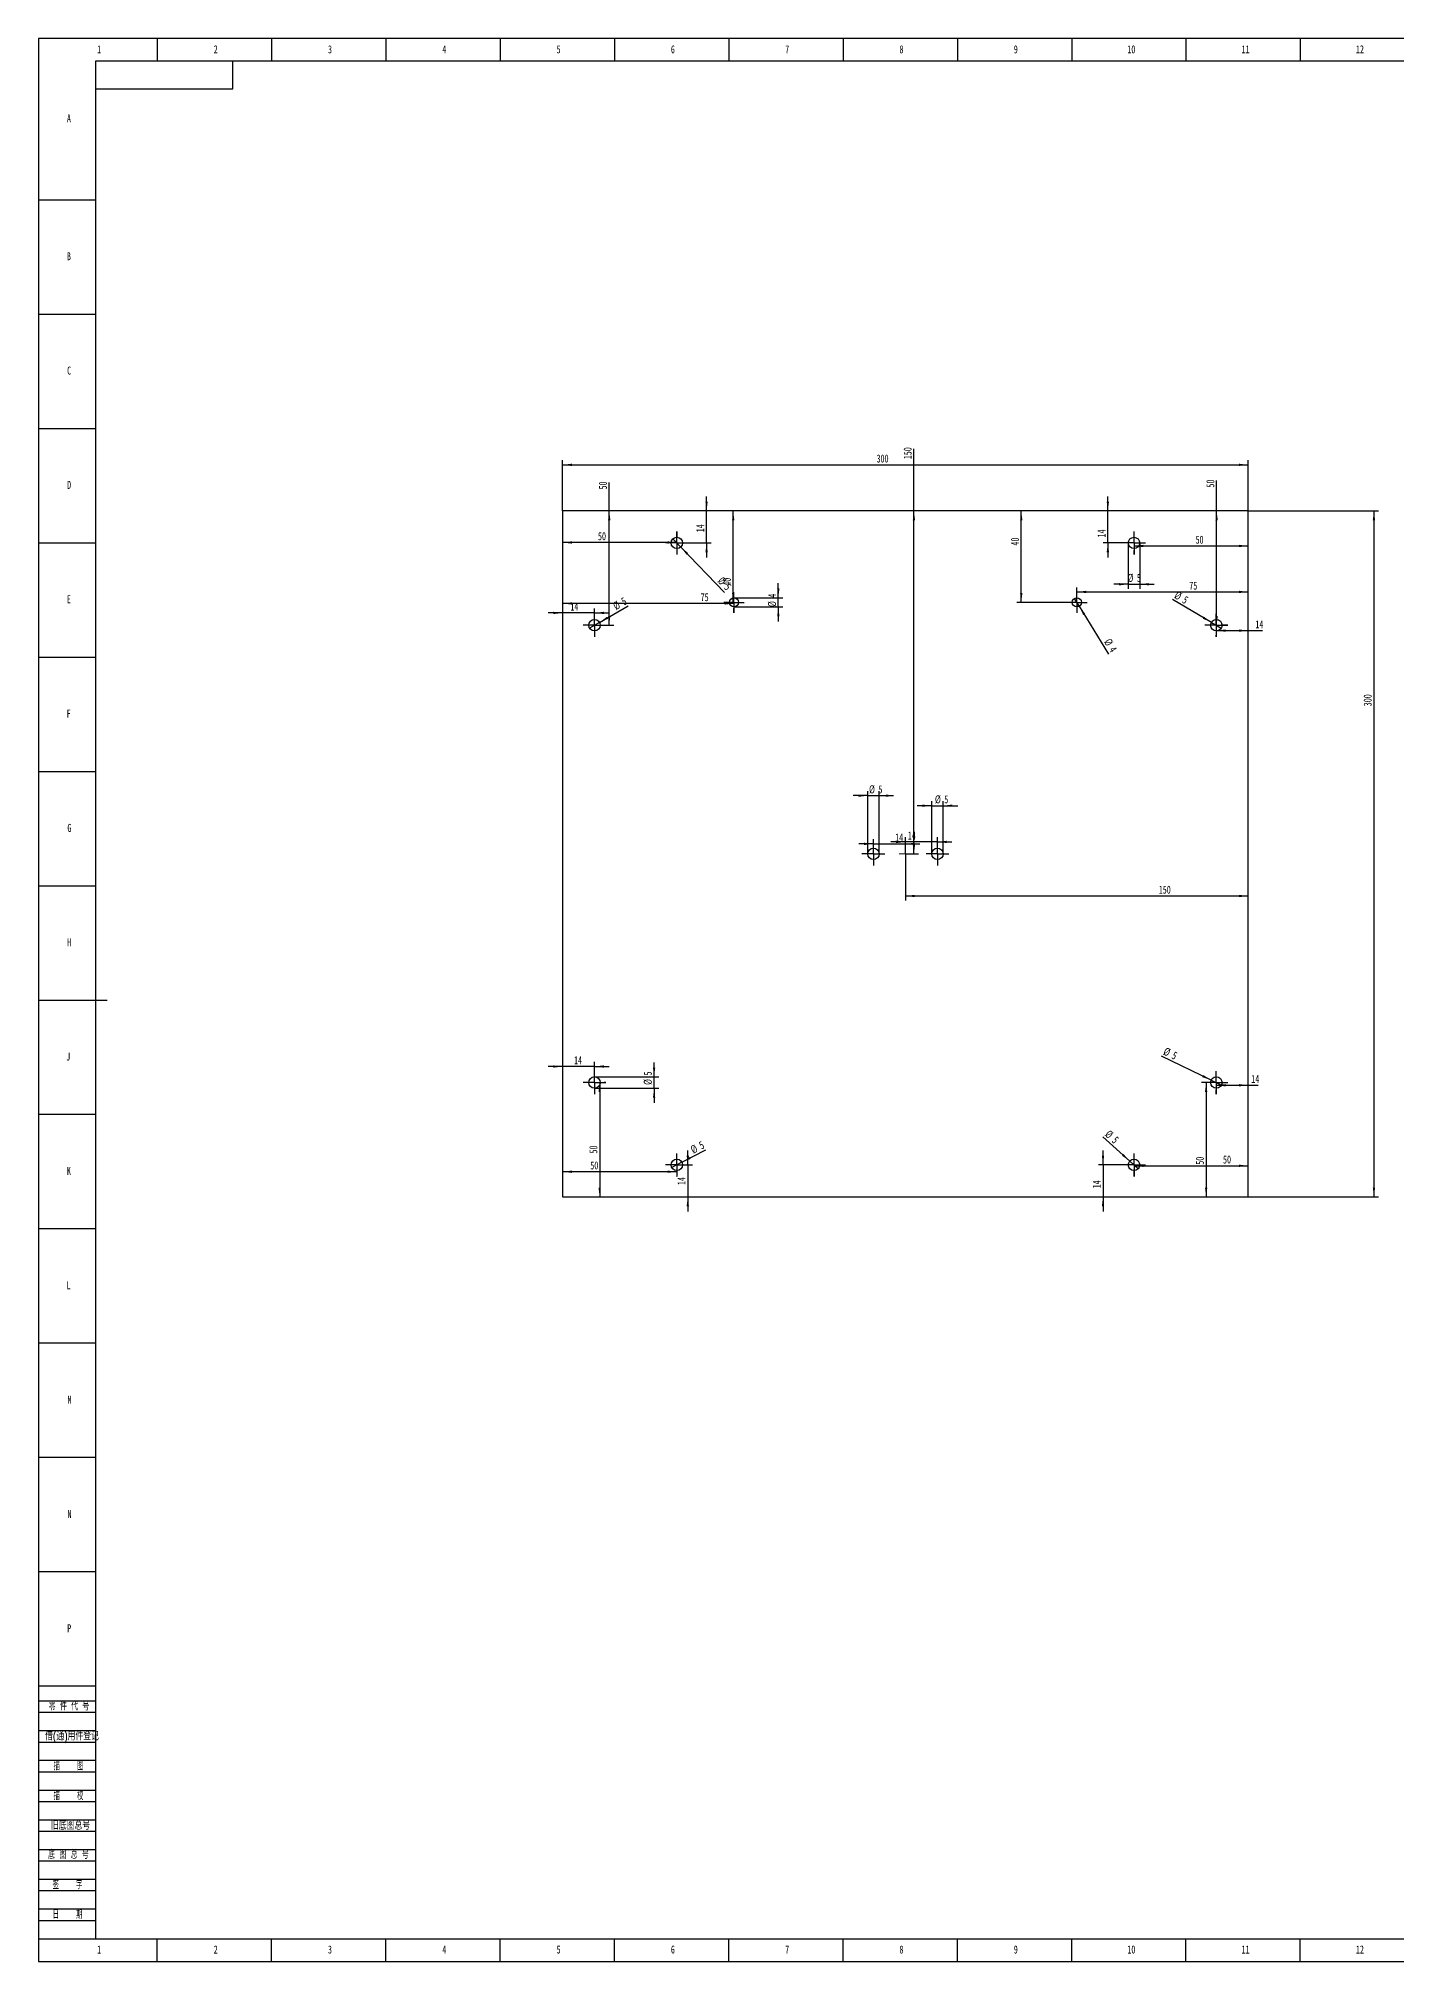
# Model space of a CAD drawing. Header units: millimetres. Extents: x 0 to 1189, y 0 to 841.
# Drawn here: x 0 to 594, y 0 to 841 of the extents above; entities that cross this region are included whole.
import ezdxf

# ---------------------------------------------------------------- set-up
doc = ezdxf.new("R2010")
doc.units = ezdxf.units.MM
doc.linetypes.add('CENTERX2', pattern=[20.32, 12.7, -2.54, 2.54, -2.54])
for name, color, linetype in [('10', 7, 'Continuous'), ('5', 7, 'Continuous'), ('9', 7, 'Continuous')]:
    doc.layers.add(name, color=color, linetype=linetype)
doc.styles.add('SLDTEXTSTYLE0', font='TXT', dxfattribs={"width": 0.7, "bigfont": 'bigfont'})
doc.styles.add('SLDTEXTSTYLE2', font='TXT', dxfattribs={"width": 0.614286, "bigfont": 'bigfont'})
doc.styles.add('SLDTEXTSTYLE4', font='TXT', dxfattribs={"width": 0.566667, "bigfont": 'bigfont'})
doc.styles.add('SLDTEXTSTYLE5', font='TXT', dxfattribs={"width": 0.7})
doc.dimstyles.new('SLDDIMSTYLE0', dxfattribs={"dimtxt": 3.5, "dimasz": 4.08, "dimexe": 0, "dimexo": 0.0625, "dimgap": 0.875, "dimtad": 2, "dimrnd": 1e-09, "dimzin": 12, "dimdsep": 46, "dimtxsty": 'SLDTEXTSTYLE5', "dimsah": 1, "dimcen": 0.09, "dimadec": 0, "dimazin": 3, "dimtfac": 1, "dimtofl": 0, "dimtmove": 0, "dimatfit": 3, "dimfxl": 0, "dimfrac": 2, "dimtolj": 1, "dimtzin": 12, "dimarcsym": 0})
doc.dimstyles.new('SLDDIMSTYLE1', dxfattribs={"dimtxt": 3.5, "dimasz": 4.08, "dimexe": 0, "dimexo": 0.0625, "dimgap": 0.875, "dimtad": 2, "dimrnd": 1e-09, "dimzin": 12, "dimdsep": 46, "dimtxsty": 'SLDTEXTSTYLE5', "dimblk1": 'NONE', "dimsah": 1, "dimcen": 0, "dimadec": 0, "dimazin": 3, "dimtfac": 1, "dimtmove": 0, "dimatfit": 3, "dimldrblk": 'NONE', "dimfxl": 0, "dimfrac": 2, "dimtolj": 1, "dimtzin": 12, "dimarcsym": 0})
doc.dimstyles.new('SLDDIMSTYLE2', dxfattribs={"dimtxt": 3.5, "dimasz": 4.08, "dimexe": 0, "dimexo": 0.0625, "dimgap": 0.875, "dimtad": 2, "dimrnd": 1e-09, "dimzin": 12, "dimdsep": 46, "dimtxsty": 'SLDTEXTSTYLE5', "dimsah": 1, "dimcen": 0.09, "dimadec": 0, "dimazin": 3, "dimtfac": 1, "dimtmove": 0, "dimatfit": 0, "dimfxl": 0, "dimfrac": 2, "dimtolj": 1, "dimtzin": 12, "dimarcsym": 0})
doc.dimstyles.new('SLDDIMSTYLE3', dxfattribs={"dimtxt": 3.5, "dimasz": 4.08, "dimexe": 0, "dimexo": 0.0625, "dimgap": 0.875, "dimtad": 2, "dimrnd": 1e-09, "dimzin": 12, "dimdsep": 46, "dimtxsty": 'SLDTEXTSTYLE5', "dimblk1": 'NONE', "dimsah": 1, "dimcen": 0, "dimadec": 0, "dimazin": 3, "dimtfac": 1, "dimtmove": 0, "dimatfit": 3, "dimldrblk": 'NONE', "dimfxl": 0, "dimfrac": 2, "dimtolj": 1, "dimtzin": 12, "dimarcsym": 0})

# ---------------------------------------------------------------- blocks, each defined once
blk = doc.blocks.new('_D')
at = {"layer": '10'}
for p, q in [((229.27, 634.38), (229.27, 656.53)), ((529.27, 634.38), (529.27, 656.53)), ((229.27, 654.53), (529.27, 654.53))]:
    blk.add_line(p, q, dxfattribs=at)
for points in [[(229.27, 654.53), (233.35, 654.02), (233.35, 655.04)], [(529.27, 654.53), (525.19, 655.04), (525.19, 654.02)]]:
    blk.add_solid(points, dxfattribs=at)
at = {"layer": '10', "insert": (366.66, 659.04), "char_height": 3.5, "attachment_point": 1, "style": 'SLDTEXTSTYLE5'}
blk.add_mtext('300', dxfattribs=at)
blk = doc.blocks.new('_D_1')
at = {"layer": '10'}
for p, q in [((529.27, 634.38), (586.22, 634.38)), ((584.22, 634.38), (584.22, 334.38)), ((529.27, 334.38), (586.22, 334.38))]:
    blk.add_line(p, q, dxfattribs=at)
for points in [[(584.22, 634.38), (583.71, 630.3), (584.73, 630.3)], [(584.22, 334.38), (584.73, 338.46), (583.71, 338.46)]]:
    blk.add_solid(points, dxfattribs=at)
at = {"layer": '10', "insert": (579.71, 548.95), "char_height": 3.5, "attachment_point": 1, "rotation": 90, "style": 'SLDTEXTSTYLE5'}
blk.add_mtext('300', dxfattribs=at)
blk = doc.blocks.new('_D_2')
at = {"layer": '10'}
for p, q in [((382.98, 634.38), (382.98, 661.6)), ((382.98, 484.38), (382.98, 634.38)), ((379.27, 484.38), (384.98, 484.38))]:
    blk.add_line(p, q, dxfattribs=at)
for points in [[(382.98, 634.38), (382.47, 630.3), (383.49, 630.3)], [(382.98, 484.38), (383.49, 488.46), (382.47, 488.46)]]:
    blk.add_solid(points, dxfattribs=at)
at = {"layer": '10', "insert": (378.47, 656.99), "char_height": 3.5, "attachment_point": 1, "rotation": 90, "style": 'SLDTEXTSTYLE5'}
blk.add_mtext('150', dxfattribs=at)
blk = doc.blocks.new('_D_3')
at = {"layer": '10'}
for p, q in [((379.27, 484.38), (379.27, 463.99)), ((379.27, 465.99), (529.27, 465.99))]:
    blk.add_line(p, q, dxfattribs=at)
for points in [[(379.27, 465.99), (383.35, 465.48), (383.35, 466.5)], [(529.27, 465.99), (525.19, 466.5), (525.19, 465.48)]]:
    blk.add_solid(points, dxfattribs=at)
at = {"layer": '10', "insert": (490.09, 470.5), "char_height": 3.5, "attachment_point": 1, "style": 'SLDTEXTSTYLE5'}
blk.add_mtext('150', dxfattribs=at)
blk = doc.blocks.new('_D_4')
at = {"layer": '10'}
for q in [(258.04, 592.87), (241.1, 583.14)]:
    blk.add_line((245.43, 585.63), q, dxfattribs=at)
blk.add_solid([(245.43, 585.63), (249.23, 587.22), (248.72, 588.1)], dxfattribs=at)
at = {"layer": '10', "char_height": 3.5, "attachment_point": 1, "rotation": 29.87599, "style": 'SLDTEXTSTYLE5'}
for s, insert in [('%%c', (250.91, 593.94)), ('5', (254.49, 595.98))]:
    blk.add_mtext(s, dxfattribs=dict(at, insert=insert))
blk = doc.blocks.new('_None')
blk = doc.blocks.new('_D_5')
at = {"layer": '10'}
for q in [(496.04, 595.62), (517.42, 583.12)]:
    blk.add_line((513.11, 585.64), q, dxfattribs=at)
blk.add_solid([(513.11, 585.64), (509.84, 588.14), (509.33, 587.26)], dxfattribs=at)
at = {"layer": '10', "char_height": 3.5, "attachment_point": 1, "rotation": 329.68879, "style": 'SLDTEXTSTYLE5'}
for s, insert in [('%%c', (498.31, 599.51)), ('5', (501.86, 597.42))]:
    blk.add_mtext(s, dxfattribs=dict(at, insert=insert))
blk = doc.blocks.new('_D_6')
at = {"layer": '10'}
for p, q in [((243.27, 386.88), (271.33, 386.88)), ((269.33, 386.88), (269.33, 393.23)), ((269.33, 381.88), (269.33, 386.88)), ((243.27, 381.88), (271.33, 381.88)), ((269.33, 381.88), (269.33, 375.53))]:
    blk.add_line(p, q, dxfattribs=at)
for points in [[(269.33, 386.88), (269.83, 390.96), (268.82, 390.96)], [(269.33, 381.88), (268.82, 377.8), (269.83, 377.8)]]:
    blk.add_solid(points, dxfattribs=at)
at = {"layer": '10', "char_height": 3.5, "attachment_point": 1, "rotation": 90, "style": 'SLDTEXTSTYLE5'}
for s, insert in [('5', (264.81, 387.46)), ('%%c', (264.8, 383.34))]:
    blk.add_mtext(s, dxfattribs=dict(at, insert=insert))
blk = doc.blocks.new('_D_7')
at = {"layer": '10'}
for q in [(491.3, 395.91), (517.52, 383.3)]:
    blk.add_line((513.01, 385.46), q, dxfattribs=at)
blk.add_solid([(513.01, 385.46), (509.56, 387.69), (509.12, 386.78)], dxfattribs=at)
at = {"layer": '10', "char_height": 3.5, "attachment_point": 1, "rotation": 334.31344, "style": 'SLDTEXTSTYLE5'}
for s, insert in [('%%c', (493.26, 399.97)), ('5', (496.96, 398.17))]:
    blk.add_mtext(s, dxfattribs=dict(at, insert=insert))
blk = doc.blocks.new('_D_8')
at = {"layer": '10'}
for p, q in [((229.27, 391.41), (222.92, 391.41)), ((243.27, 391.41), (229.27, 391.41)), ((243.27, 389.38), (243.27, 393.41)), ((243.27, 391.41), (249.62, 391.41))]:
    blk.add_line(p, q, dxfattribs=at)
for points in [[(229.27, 391.41), (225.19, 391.92), (225.19, 390.9)], [(243.27, 391.41), (247.35, 390.9), (247.35, 391.92)]]:
    blk.add_solid(points, dxfattribs=at)
at = {"layer": '10', "insert": (234.3, 395.92), "char_height": 3.5, "attachment_point": 1, "style": 'SLDTEXTSTYLE5'}
blk.add_mtext('14', dxfattribs=at)
blk = doc.blocks.new('_D_9')
at = {"layer": '10'}
for p, q in [((245.51, 384.38), (245.51, 334.38)), ((248.27, 384.38), (247.51, 384.38))]:
    blk.add_line(p, q, dxfattribs=at)
for points in [[(245.51, 384.38), (245, 380.3), (246.02, 380.3)], [(245.51, 334.38), (246.02, 338.46), (245, 338.46)]]:
    blk.add_solid(points, dxfattribs=at)
at = {"layer": '10', "insert": (241, 353.36), "char_height": 3.5, "attachment_point": 1, "rotation": 90, "style": 'SLDTEXTSTYLE5'}
blk.add_mtext('50', dxfattribs=at)
blk = doc.blocks.new('_D_10')
at = {"layer": '10'}
for p, q in [((229.27, 589.78), (222.92, 589.78)), ((243.27, 589.78), (229.27, 589.78)), ((243.27, 589.38), (243.27, 591.78)), ((243.27, 589.78), (249.62, 589.78))]:
    blk.add_line(p, q, dxfattribs=at)
for points in [[(229.27, 589.78), (225.19, 590.29), (225.19, 589.27)], [(243.27, 589.78), (247.35, 589.27), (247.35, 590.29)]]:
    blk.add_solid(points, dxfattribs=at)
at = {"layer": '10', "insert": (232.69, 594.29), "char_height": 3.5, "attachment_point": 1, "style": 'SLDTEXTSTYLE5'}
blk.add_mtext('14', dxfattribs=at)
blk = doc.blocks.new('_D_11')
at = {"layer": '10'}
for p, q in [((515.27, 582.04), (529.27, 582.04)), ((529.27, 582.04), (535.43, 582.04)), ((515.27, 579.38), (515.27, 580.04))]:
    blk.add_line(p, q, dxfattribs=at)
for points in [[(515.27, 582.04), (519.35, 581.53), (519.35, 582.54)], [(529.27, 582.04), (525.19, 582.54), (525.19, 581.53)]]:
    blk.add_solid(points, dxfattribs=at)
at = {"layer": '10', "insert": (532.36, 586.55), "char_height": 3.5, "attachment_point": 1, "style": 'SLDTEXTSTYLE5'}
blk.add_mtext('14', dxfattribs=at)
blk = doc.blocks.new('_D_12')
at = {"layer": '10'}
for p, q in [((249.69, 634.38), (249.69, 646.86)), ((249.69, 584.38), (249.69, 634.38)), ((248.27, 584.38), (251.69, 584.38))]:
    blk.add_line(p, q, dxfattribs=at)
for points in [[(249.69, 634.38), (249.18, 630.3), (250.2, 630.3)], [(249.69, 584.38), (250.2, 588.46), (249.18, 588.46)]]:
    blk.add_solid(points, dxfattribs=at)
at = {"layer": '10', "insert": (245.18, 643.79), "char_height": 3.5, "attachment_point": 1, "rotation": 90, "style": 'SLDTEXTSTYLE5'}
blk.add_mtext('50', dxfattribs=at)
blk = doc.blocks.new('_D_13')
at = {"layer": '10'}
for p, q in [((515.4, 634.38), (515.4, 647.66)), ((515.4, 584.38), (515.4, 634.38)), ((520.27, 584.38), (517.4, 584.38))]:
    blk.add_line(p, q, dxfattribs=at)
for points in [[(515.4, 634.38), (514.89, 630.3), (515.91, 630.3)], [(515.4, 584.38), (515.91, 588.46), (514.89, 588.46)]]:
    blk.add_solid(points, dxfattribs=at)
at = {"layer": '10', "insert": (510.89, 644.59), "char_height": 3.5, "attachment_point": 1, "rotation": 90, "style": 'SLDTEXTSTYLE5'}
blk.add_mtext('50', dxfattribs=at)
blk = doc.blocks.new('_D_14')
at = {"layer": '10'}
for p, q in [((515.27, 383.22), (529.27, 383.22)), ((515.27, 379.38), (515.27, 381.22)), ((529.27, 383.22), (533.63, 383.22))]:
    blk.add_line(p, q, dxfattribs=at)
for points in [[(515.27, 383.22), (519.35, 382.71), (519.35, 383.73)], [(529.27, 383.22), (525.19, 383.73), (525.19, 382.71)]]:
    blk.add_solid(points, dxfattribs=at)
at = {"layer": '10', "insert": (530.56, 387.73), "char_height": 3.5, "attachment_point": 1, "style": 'SLDTEXTSTYLE5'}
blk.add_mtext('14', dxfattribs=at)
blk = doc.blocks.new('_D_15')
at = {"layer": '10'}
for p, q in [((510.27, 384.38), (508.82, 384.38)), ((510.82, 384.38), (510.82, 334.38))]:
    blk.add_line(p, q, dxfattribs=at)
for points in [[(510.82, 384.38), (510.31, 380.3), (511.32, 380.3)], [(510.82, 334.38), (511.32, 338.46), (510.31, 338.46)]]:
    blk.add_solid(points, dxfattribs=at)
at = {"layer": '10', "insert": (506.3, 348.48), "char_height": 3.5, "attachment_point": 1, "rotation": 90, "style": 'SLDTEXTSTYLE5'}
blk.add_mtext('50', dxfattribs=at)
blk = doc.blocks.new('_D_16')
at = {"layer": '10'}
for q in [(277.53, 622.18), (300.06, 598.75)]:
    blk.add_line((281, 618.58), q, dxfattribs=at)
blk.add_solid([(281, 618.58), (283.46, 615.29), (284.19, 615.99)], dxfattribs=at)
at = {"layer": '10', "char_height": 3.5, "attachment_point": 1, "rotation": 313.87945, "style": 'SLDTEXTSTYLE5'}
for s, insert in [('%%c', (299.4, 605.95)), ('5', (302.24, 602.98))]:
    blk.add_mtext(s, dxfattribs=dict(at, insert=insert))
blk = doc.blocks.new('_D_17')
at = {"layer": '10'}
for p, q in [((292.27, 634.38), (292.27, 640.73)), ((292.27, 620.38), (292.27, 634.38)), ((284.27, 620.38), (294.27, 620.38)), ((292.27, 620.38), (292.27, 614.03))]:
    blk.add_line(p, q, dxfattribs=at)
for points in [[(292.27, 634.38), (292.78, 638.46), (291.77, 638.46)], [(292.27, 620.38), (291.77, 616.3), (292.78, 616.3)]]:
    blk.add_solid(points, dxfattribs=at)
at = {"layer": '10', "insert": (287.76, 625.04), "char_height": 3.5, "attachment_point": 1, "rotation": 90, "style": 'SLDTEXTSTYLE5'}
blk.add_mtext('14', dxfattribs=at)
blk = doc.blocks.new('_D_18')
at = {"layer": '10'}
for p, q in [((279.27, 625.38), (279.27, 622.58)), ((279.27, 620.58), (229.27, 620.58))]:
    blk.add_line(p, q, dxfattribs=at)
for points in [[(229.27, 620.58), (233.35, 620.07), (233.35, 621.09)], [(279.27, 620.58), (275.19, 621.09), (275.19, 620.07)]]:
    blk.add_solid(points, dxfattribs=at)
at = {"layer": '10', "insert": (244.78, 625.09), "char_height": 3.5, "attachment_point": 1, "style": 'SLDTEXTSTYLE5'}
blk.add_mtext('50', dxfattribs=at)
blk = doc.blocks.new('_D_19')
at = {"layer": '10'}
for p, q in [((476.77, 620.38), (476.77, 600.32)), ((481.77, 620.38), (481.77, 600.32)), ((476.77, 602.32), (470.42, 602.32)), ((476.77, 602.32), (481.77, 602.32)), ((481.77, 602.32), (488.12, 602.32))]:
    blk.add_line(p, q, dxfattribs=at)
for points in [[(476.77, 602.32), (472.69, 602.82), (472.69, 601.81)], [(481.77, 602.32), (485.85, 601.81), (485.85, 602.82)]]:
    blk.add_solid(points, dxfattribs=at)
at = {"layer": '10', "char_height": 3.5, "attachment_point": 1, "style": 'SLDTEXTSTYLE5'}
for s, insert in [('%%c', (476.4, 606.84)), ('5', (480.51, 606.83))]:
    blk.add_mtext(s, dxfattribs=dict(at, insert=insert))
blk = doc.blocks.new('_D_20')
at = {"layer": '10'}
for p, q in [((467.82, 634.38), (467.82, 640.73)), ((467.82, 620.38), (467.82, 634.38)), ((474.27, 620.38), (465.82, 620.38)), ((467.82, 620.38), (467.82, 614.03))]:
    blk.add_line(p, q, dxfattribs=at)
for points in [[(467.82, 634.38), (468.33, 638.46), (467.31, 638.46)], [(467.82, 620.38), (467.31, 616.3), (468.33, 616.3)]]:
    blk.add_solid(points, dxfattribs=at)
at = {"layer": '10', "insert": (463.31, 622.78), "char_height": 3.5, "attachment_point": 1, "rotation": 90, "style": 'SLDTEXTSTYLE5'}
blk.add_mtext('14', dxfattribs=at)
blk = doc.blocks.new('_D_21')
at = {"layer": '10'}
for p, q in [((479.27, 619.06), (529.27, 619.06)), ((479.27, 615.38), (479.27, 617.06))]:
    blk.add_line(p, q, dxfattribs=at)
for points in [[(479.27, 619.06), (483.35, 618.55), (483.35, 619.57)], [(529.27, 619.06), (525.19, 619.57), (525.19, 618.55)]]:
    blk.add_solid(points, dxfattribs=at)
at = {"layer": '10', "insert": (506.2, 623.57), "char_height": 3.5, "attachment_point": 1, "style": 'SLDTEXTSTYLE5'}
blk.add_mtext('50', dxfattribs=at)
blk = doc.blocks.new('_D_22')
at = {"layer": '10'}
for q in [(291.9, 354.97), (277.05, 347.22)]:
    blk.add_line((281.48, 349.54), q, dxfattribs=at)
blk.add_solid([(281.48, 349.54), (285.33, 350.98), (284.86, 351.88)], dxfattribs=at)
at = {"layer": '10', "char_height": 3.5, "attachment_point": 1, "rotation": 27.56241, "style": 'SLDTEXTSTYLE5'}
for s, insert in [('%%c', (284.82, 356.31)), ('5', (288.48, 358.2))]:
    blk.add_mtext(s, dxfattribs=dict(at, insert=insert))
blk = doc.blocks.new('_D_23')
at = {"layer": '10'}
for p, q in [((284.06, 348.38), (284.06, 354.73)), ((284.06, 348.38), (284.06, 334.38)), ((284.27, 348.38), (286.06, 348.38)), ((284.06, 334.38), (284.06, 328.03))]:
    blk.add_line(p, q, dxfattribs=at)
for points in [[(284.06, 348.38), (284.57, 352.46), (283.55, 352.46)], [(284.06, 334.38), (283.55, 330.3), (284.57, 330.3)]]:
    blk.add_solid(points, dxfattribs=at)
at = {"layer": '10', "insert": (279.55, 339.6), "char_height": 3.5, "attachment_point": 1, "rotation": 90, "style": 'SLDTEXTSTYLE5'}
blk.add_mtext('14', dxfattribs=at)
blk = doc.blocks.new('_D_24')
at = {"layer": '10'}
for p, q in [((279.27, 345.4), (229.27, 345.4)), ((279.27, 343.38), (279.27, 343.4))]:
    blk.add_line(p, q, dxfattribs=at)
for points in [[(229.27, 345.4), (233.35, 344.89), (233.35, 345.91)], [(279.27, 345.4), (275.19, 345.91), (275.19, 344.89)]]:
    blk.add_solid(points, dxfattribs=at)
at = {"layer": '10', "insert": (241.42, 349.91), "char_height": 3.5, "attachment_point": 1, "style": 'SLDTEXTSTYLE5'}
blk.add_mtext('50', dxfattribs=at)
blk = doc.blocks.new('_D_25')
at = {"layer": '10'}
for q in [(465.6, 360.59), (481.13, 346.72)]:
    blk.add_line((477.4, 350.05), q, dxfattribs=at)
blk.add_solid([(477.4, 350.05), (474.7, 353.14), (474.02, 352.39)], dxfattribs=at)
at = {"layer": '10', "char_height": 3.5, "attachment_point": 1, "rotation": 318.21685, "style": 'SLDTEXTSTYLE5'}
for s, insert in [('%%c', (468.59, 363.94)), ('5', (471.65, 361.19))]:
    blk.add_mtext(s, dxfattribs=dict(at, insert=insert))
blk = doc.blocks.new('_D_26')
at = {"layer": '10'}
for p, q in [((465.7, 348.38), (465.7, 354.73)), ((474.27, 348.38), (463.7, 348.38)), ((465.7, 348.38), (465.7, 334.38)), ((465.7, 334.38), (465.7, 328.03))]:
    blk.add_line(p, q, dxfattribs=at)
for points in [[(465.7, 348.38), (466.21, 352.46), (465.19, 352.46)], [(465.7, 334.38), (465.19, 330.3), (466.21, 330.3)]]:
    blk.add_solid(points, dxfattribs=at)
at = {"layer": '10', "insert": (461.19, 338.15), "char_height": 3.5, "attachment_point": 1, "rotation": 90, "style": 'SLDTEXTSTYLE5'}
blk.add_mtext('14', dxfattribs=at)
blk = doc.blocks.new('_D_27')
at = {"layer": '10'}
for p, q in [((479.27, 347.99), (529.27, 347.99)), ((479.27, 343.38), (479.27, 345.99))]:
    blk.add_line(p, q, dxfattribs=at)
for points in [[(479.27, 347.99), (483.35, 347.48), (483.35, 348.5)], [(529.27, 347.99), (525.19, 348.5), (525.19, 347.48)]]:
    blk.add_solid(points, dxfattribs=at)
at = {"layer": '10', "insert": (518.2, 352.5), "char_height": 3.5, "attachment_point": 1, "style": 'SLDTEXTSTYLE5'}
blk.add_mtext('50', dxfattribs=at)
blk = doc.blocks.new('_D_28')
at = {"layer": '10'}
for p, q in [((362.77, 509.86), (356.42, 509.86)), ((362.77, 484.38), (362.77, 511.86)), ((362.77, 509.86), (367.77, 509.86)), ((367.77, 484.38), (367.77, 511.86)), ((367.77, 509.86), (374.12, 509.86))]:
    blk.add_line(p, q, dxfattribs=at)
for points in [[(362.77, 509.86), (358.69, 510.36), (358.69, 509.35)], [(367.77, 509.86), (371.85, 509.35), (371.85, 510.36)]]:
    blk.add_solid(points, dxfattribs=at)
at = {"layer": '10', "char_height": 3.5, "attachment_point": 1, "style": 'SLDTEXTSTYLE5'}
for s, insert in [('%%c', (363.33, 514.38)), ('5', (367.45, 514.37))]:
    blk.add_mtext(s, dxfattribs=dict(at, insert=insert))
blk = doc.blocks.new('_D_29')
at = {"layer": '10'}
for p, q in [((390.77, 505.48), (384.42, 505.48)), ((390.77, 484.38), (390.77, 507.48)), ((390.77, 505.48), (395.77, 505.48)), ((395.77, 484.38), (395.77, 507.48)), ((395.77, 505.48), (402.12, 505.48))]:
    blk.add_line(p, q, dxfattribs=at)
for points in [[(390.77, 505.48), (386.69, 505.98), (386.69, 504.97)], [(395.77, 505.48), (399.85, 504.97), (399.85, 505.98)]]:
    blk.add_solid(points, dxfattribs=at)
at = {"layer": '10', "char_height": 3.5, "attachment_point": 1, "style": 'SLDTEXTSTYLE5'}
for s, insert in [('%%c', (392.16, 510)), ('5', (396.27, 509.99))]:
    blk.add_mtext(s, dxfattribs=dict(at, insert=insert))
blk = doc.blocks.new('_D_30')
at = {"layer": '10'}
for p, q in [((365.27, 488.78), (358.92, 488.78)), ((365.27, 489.38), (365.27, 490.78)), ((365.27, 488.78), (379.27, 488.78)), ((379.27, 484.38), (379.27, 490.78)), ((379.27, 488.78), (385.62, 488.78))]:
    blk.add_line(p, q, dxfattribs=at)
for points in [[(365.27, 488.78), (361.19, 489.29), (361.19, 488.27)], [(379.27, 488.78), (383.35, 488.27), (383.35, 489.29)]]:
    blk.add_solid(points, dxfattribs=at)
at = {"layer": '10', "insert": (374.77, 493.29), "char_height": 3.5, "attachment_point": 1, "style": 'SLDTEXTSTYLE5'}
blk.add_mtext('14', dxfattribs=at)
blk = doc.blocks.new('_D_31')
at = {"layer": '10'}
for p, q in [((379.27, 489.64), (372.92, 489.64)), ((379.27, 484.38), (379.27, 491.64)), ((393.27, 489.64), (379.27, 489.64)), ((393.27, 489.38), (393.27, 491.64)), ((393.27, 489.64), (399.62, 489.64))]:
    blk.add_line(p, q, dxfattribs=at)
for points in [[(379.27, 489.64), (375.19, 490.15), (375.19, 489.13)], [(393.27, 489.64), (397.35, 489.13), (397.35, 490.15)]]:
    blk.add_solid(points, dxfattribs=at)
at = {"layer": '10', "insert": (380.32, 494.15), "char_height": 3.5, "attachment_point": 1, "style": 'SLDTEXTSTYLE5'}
blk.add_mtext('14', dxfattribs=at)
blk = doc.blocks.new('_D_32')
at = {"layer": '10'}
for p, q in [((323.66, 596.38), (323.66, 602.73)), ((304.27, 596.38), (325.66, 596.38)), ((304.27, 592.38), (325.66, 592.38)), ((323.66, 592.38), (323.66, 596.38)), ((323.66, 592.38), (323.66, 586.03))]:
    blk.add_line(p, q, dxfattribs=at)
for points in [[(323.66, 596.38), (324.17, 600.46), (323.15, 600.46)], [(323.66, 592.38), (323.15, 588.3), (324.17, 588.3)]]:
    blk.add_solid(points, dxfattribs=at)
at = {"layer": '10', "char_height": 3.5, "attachment_point": 1, "rotation": 90, "style": 'SLDTEXTSTYLE5'}
for s, insert in [('4', (319.15, 596.48)), ('%%c', (319.13, 592.37))]:
    blk.add_mtext(s, dxfattribs=dict(at, insert=insert))
blk = doc.blocks.new('_D_33')
at = {"layer": '10'}
for p, q in [((304.27, 593.92), (229.27, 593.92)), ((304.27, 589.88), (304.27, 591.92))]:
    blk.add_line(p, q, dxfattribs=at)
for points in [[(229.27, 593.92), (233.35, 593.41), (233.35, 594.42)], [(304.27, 593.92), (300.19, 594.42), (300.19, 593.41)]]:
    blk.add_solid(points, dxfattribs=at)
at = {"layer": '10', "insert": (289.69, 598.43), "char_height": 3.5, "attachment_point": 1, "style": 'SLDTEXTSTYLE5'}
blk.add_mtext('75', dxfattribs=at)
blk = doc.blocks.new('_D_34')
at = {"layer": '10'}
for p, q in [((303.92, 594.38), (303.92, 634.38)), ((299.77, 594.38), (301.92, 594.38))]:
    blk.add_line(p, q, dxfattribs=at)
for points in [[(303.92, 634.38), (303.42, 630.3), (304.43, 630.3)], [(303.92, 594.38), (304.43, 598.46), (303.42, 598.46)]]:
    blk.add_solid(points, dxfattribs=at)
at = {"layer": '10', "insert": (299.41, 601.68), "char_height": 3.5, "attachment_point": 1, "rotation": 90, "style": 'SLDTEXTSTYLE5'}
blk.add_mtext('40', dxfattribs=at)
blk = doc.blocks.new('_D_35')
at = {"layer": '10'}
for q in [(453.22, 596.09), (468.08, 571.79)]:
    blk.add_line((455.31, 592.67), q, dxfattribs=at)
blk.add_solid([(455.31, 592.67), (457.01, 588.93), (457.87, 589.46)], dxfattribs=at)
at = {"layer": '10', "char_height": 3.5, "attachment_point": 1, "rotation": 301.44599, "style": 'SLDTEXTSTYLE5'}
for s, insert in [('%%c', (468.98, 578.97)), ('4', (471.11, 575.45))]:
    blk.add_mtext(s, dxfattribs=dict(at, insert=insert))
blk = doc.blocks.new('_D_36')
at = {"layer": '10'}
for p, q in [((429.94, 594.38), (429.94, 634.38)), ((449.77, 594.38), (427.94, 594.38))]:
    blk.add_line(p, q, dxfattribs=at)
for points in [[(429.94, 634.38), (429.43, 630.3), (430.44, 630.3)], [(429.94, 594.38), (430.44, 598.46), (429.43, 598.46)]]:
    blk.add_solid(points, dxfattribs=at)
at = {"layer": '10', "insert": (425.42, 619.22), "char_height": 3.5, "attachment_point": 1, "rotation": 90, "style": 'SLDTEXTSTYLE5'}
blk.add_mtext('40', dxfattribs=at)
blk = doc.blocks.new('_D_37')
at = {"layer": '10'}
for p, q in [((454.27, 598.88), (454.27, 600.96)), ((454.27, 598.96), (529.27, 598.96))]:
    blk.add_line(p, q, dxfattribs=at)
for points in [[(454.27, 598.96), (458.35, 598.45), (458.35, 599.47)], [(529.27, 598.96), (525.19, 599.47), (525.19, 598.45)]]:
    blk.add_solid(points, dxfattribs=at)
at = {"layer": '10', "insert": (503.44, 603.47), "char_height": 3.5, "attachment_point": 1, "style": 'SLDTEXTSTYLE5'}
blk.add_mtext('75', dxfattribs=at)
blk = doc.blocks.new('SW_CENTERMARKSYMBOL_0')
at = {"layer": '10', "color": 0}
for p, q in [((-2.5, 0), (-5, 0)), ((0, 0), (-2.5, 0)), ((0, 2.5), (0, 5)), ((0, 0), (0, 2.5)), ((0, 0), (0, -2.5)), ((0, 0), (2.5, 0)), ((2.5, 0), (5, 0)), ((0, -2.5), (0, -5))]:
    blk.add_line(p, q, dxfattribs=at)
blk = doc.blocks.new('SW_CENTERMARKSYMBOL_1')
at = {"layer": '10', "color": 0}
for p, q in [((-2.5, 0), (-5, 0)), ((0, 0), (-2.5, 0)), ((0, 2.5), (0, 5)), ((0, 0), (0, 2.5)), ((0, 0), (0, -2.5)), ((0, 0), (2.5, 0)), ((2.5, 0), (5, 0)), ((0, -2.5), (0, -5))]:
    blk.add_line(p, q, dxfattribs=at)
blk = doc.blocks.new('SW_CENTERMARKSYMBOL_2')
at = {"layer": '10', "color": 0}
for p, q in [((-2.5, 0), (-5, 0)), ((0, 0), (-2.5, 0)), ((0, 2.5), (0, 5)), ((0, 0), (0, 2.5)), ((0, 0), (0, -2.5)), ((0, 0), (2.5, 0)), ((2.5, 0), (5, 0)), ((0, -2.5), (0, -5))]:
    blk.add_line(p, q, dxfattribs=at)
blk = doc.blocks.new('SW_CENTERMARKSYMBOL_3')
at = {"layer": '10', "color": 0}
for p, q in [((-2.5, 0), (-5, 0)), ((0, 0), (-2.5, 0)), ((0, 2.5), (0, 5)), ((0, 0), (0, 2.5)), ((0, 0), (0, -2.5)), ((0, 0), (2.5, 0)), ((2.5, 0), (5, 0)), ((0, -2.5), (0, -5))]:
    blk.add_line(p, q, dxfattribs=at)
blk = doc.blocks.new('SW_CENTERMARKSYMBOL_4')
at = {"layer": '10', "color": 0}
for p, q in [((-2.5, 0), (-5, 0)), ((0, 0), (-2.5, 0)), ((0, 2.5), (0, 5)), ((0, 0), (0, 2.5)), ((0, 0), (0, -2.5)), ((0, 0), (2.5, 0)), ((2.5, 0), (5, 0)), ((0, -2.5), (0, -5))]:
    blk.add_line(p, q, dxfattribs=at)
blk = doc.blocks.new('SW_CENTERMARKSYMBOL_5')
at = {"layer": '10', "color": 0}
for p, q in [((-2.5, 0), (-5, 0)), ((0, 0), (-2.5, 0)), ((0, 2.5), (0, 5)), ((0, 0), (0, 2.5)), ((0, 0), (0, -2.5)), ((0, 0), (2.5, 0)), ((2.5, 0), (5, 0)), ((0, -2.5), (0, -5))]:
    blk.add_line(p, q, dxfattribs=at)
blk = doc.blocks.new('SW_CENTERMARKSYMBOL_6')
at = {"layer": '10', "color": 0}
for p, q in [((-2.5, 0), (-5, 0)), ((0, 0), (-2.5, 0)), ((0, 2.5), (0, 5)), ((0, 0), (0, 2.5)), ((0, 0), (0, -2.5)), ((0, 0), (2.5, 0)), ((2.5, 0), (5, 0)), ((0, -2.5), (0, -5))]:
    blk.add_line(p, q, dxfattribs=at)
blk = doc.blocks.new('SW_CENTERMARKSYMBOL_7')
at = {"layer": '10', "color": 0}
for p, q in [((-2.5, 0), (-5, 0)), ((0, 0), (-2.5, 0)), ((0, 2.5), (0, 5)), ((0, 0), (0, 2.5)), ((0, 0), (0, -2.5)), ((0, 0), (2.5, 0)), ((2.5, 0), (5, 0)), ((0, -2.5), (0, -5))]:
    blk.add_line(p, q, dxfattribs=at)
blk = doc.blocks.new('SW_CENTERMARKSYMBOL_8')
at = {"layer": '10', "color": 0}
for p, q in [((-2.5, 0), (-5, 0)), ((0, 0), (-2.5, 0)), ((0, 2.5), (0, 5)), ((0, 0), (0, 2.5)), ((0, 0), (0, -2.5)), ((0, 0), (2.5, 0)), ((2.5, 0), (5, 0)), ((0, -2.5), (0, -5))]:
    blk.add_line(p, q, dxfattribs=at)
blk = doc.blocks.new('SW_CENTERMARKSYMBOL_9')
at = {"layer": '10', "color": 0}
for p, q in [((-2.5, 0), (-5, 0)), ((0, 0), (-2.5, 0)), ((0, 2.5), (0, 5)), ((0, 0), (0, 2.5)), ((0, 0), (0, -2.5)), ((0, 0), (2.5, 0)), ((2.5, 0), (5, 0)), ((0, -2.5), (0, -5))]:
    blk.add_line(p, q, dxfattribs=at)
blk = doc.blocks.new('SW_CENTERMARKSYMBOL_10')
at = {"layer": '10', "color": 0}
for p, q in [((-2.5, 0), (-4.5, 0)), ((0, 0), (-2.5, 0)), ((0, 2.5), (0, 4.5)), ((0, 0), (0, 2.5)), ((0, 0), (0, -2.5)), ((0, 0), (2.5, 0)), ((2.5, 0), (4.5, 0)), ((0, -2.5), (0, -4.5))]:
    blk.add_line(p, q, dxfattribs=at)
blk = doc.blocks.new('SW_CENTERMARKSYMBOL_11')
at = {"layer": '10', "color": 0}
for p, q in [((-2.5, 0), (-4.5, 0)), ((0, 0), (-2.5, 0)), ((0, 2.5), (0, 4.5)), ((0, 0), (0, 2.5)), ((0, 0), (0, -2.5)), ((0, 0), (2.5, 0)), ((2.5, 0), (4.5, 0)), ((0, -2.5), (0, -4.5))]:
    blk.add_line(p, q, dxfattribs=at)

msp = doc.modelspace()

# ---------------------------------------------------------------- linework, layer by layer
at = {"color": 7, "linetype": 'Continuous', "lineweight": 25}
for p, q in [((529.267, 634.381), (229.267, 634.381)), ((229.267, 634.381), (229.267, 334.381)), ((529.267, 334.381), (529.267, 634.381)), ((229.267, 334.381), (529.267, 334.381))]:
    msp.add_line(p, q, dxfattribs=at)
at = {"color": 7, "linetype": 'CENTERX2', "lineweight": 18}
for p, q in [((382.017, 484.381), (376.517, 484.381)), ((379.267, 481.631), (379.267, 487.131))]:
    msp.add_line(p, q, dxfattribs=at)
at = {"color": 7, "linetype": 'Continuous', "lineweight": 25}
for centre, radius in [((279.267, 620.381), 2.5), ((479.267, 620.381), 2.5), ((304.267, 594.381), 2), ((454.267, 594.381), 2), ((243.267, 584.381), 2.5), ((515.267, 584.381), 2.5), ((365.267, 484.381), 2.5), ((393.267, 484.381), 2.5), ((243.267, 384.381), 2.5), ((515.267, 384.381), 2.5), ((279.267, 348.381), 2.5), ((479.267, 348.381), 2.5)]:
    msp.add_circle(centre, radius, dxfattribs=at)
at = {"layer": '5', "color": 7}
for p, q in [((1189, 841), (0, 841)), ((0, 841), (0, 0)), ((0, 114), (25, 114)), ((0, 109), (25, 109)), ((0, 101), (25, 101)), ((0, 96), (25, 96)), ((0, 88), (25, 88)), ((0, 83), (25, 83)), ((0, 75), (25, 75)), ((0, 70), (25, 70)), ((0, 62), (25, 62)), ((0, 57), (25, 57)), ((0, 49), (25, 49)), ((0, 44), (25, 44)), ((0, 36), (25, 36)), ((0, 31), (25, 31)), ((0, 23), (25, 23)), ((0, 18), (25, 18)), ((0, 0), (1189, 0))]:
    msp.add_line(p, q, dxfattribs=at)
at = {"layer": '5'}
for p, q in [((52, 841), (52, 831.05)), ((102, 841), (102, 831.05)), ((152, 841), (152, 831.05)), ((202, 841), (202, 831.05)), ((252, 841), (252, 831.05)), ((302, 841), (302, 831.05)), ((352, 841), (352, 831.05)), ((402, 841), (402, 831.05)), ((452, 841), (452, 831.05)), ((502, 841), (502, 831.05)), ((552, 841), (552, 831.05)), ((0, 770.5), (25, 770.5)), ((0, 720.5), (25, 720.5)), ((0, 670.5), (25, 670.5)), ((0, 620.5), (25, 620.5)), ((0, 570.5), (25, 570.5)), ((0, 520.5), (25, 520.5)), ((0, 470.5), (25, 470.5)), ((0, 370.5), (25, 370.5)), ((0, 320.5), (25, 320.5)), ((0, 270.5), (25, 270.5)), ((0, 220.5), (25, 220.5)), ((0, 170.5), (25, 170.5)), ((0, 120.5), (25, 120.5)), ((52, 0), (52, 10)), ((102, 0), (102, 10)), ((152, 0), (152, 10)), ((202, 0), (202, 10)), ((252, 0), (252, 10)), ((302, 0), (302, 10)), ((352, 0), (352, 10)), ((402, 0), (402, 10)), ((452, 0), (452, 10)), ((502, 0), (502, 10)), ((552, 0), (552, 10))]:
    msp.add_line(p, q, dxfattribs=at)
at = {"layer": '5', "color": 7, "lineweight": 25}
for p, q in [((1179, 831.05), (25, 831.05)), ((25, 831.05), (25, 10)), ((85, 819), (85, 831)), ((25, 819), (85, 819)), ((0, 10), (1179, 10))]:
    msp.add_line(p, q, dxfattribs=at)
at = {"layer": '5', "lineweight": 25}
msp.add_line((0, 420.5), (30, 420.5), dxfattribs=at)

# ---------------------------------------------------------------- block references
at = {"layer": '10'}
for name, p in [('SW_CENTERMARKSYMBOL_7', (279.267, 620.381)), ('SW_CENTERMARKSYMBOL_1', (479.267, 620.381)), ('SW_CENTERMARKSYMBOL_11', (304.267, 594.381)), ('SW_CENTERMARKSYMBOL_10', (454.267, 594.381)), ('SW_CENTERMARKSYMBOL_0', (243.267, 584.381)), ('SW_CENTERMARKSYMBOL_5', (515.267, 584.381)), ('SW_CENTERMARKSYMBOL_8', (365.267, 484.381)), ('SW_CENTERMARKSYMBOL_9', (393.267, 484.381)), ('SW_CENTERMARKSYMBOL_4', (243.267, 384.381)), ('SW_CENTERMARKSYMBOL_6', (515.267, 384.381)), ('SW_CENTERMARKSYMBOL_2', (279.267, 348.381)), ('SW_CENTERMARKSYMBOL_3', (479.267, 348.381))]:
    msp.add_blockref(name, p, dxfattribs=at)

# ---------------------------------------------------------------- texts
at = {"layer": '10', "char_height": 3.5, "attachment_point": 2, "style": 'SLDTEXTSTYLE5'}
for s, insert in [('1', (26.544, 838.015)), ('2', (77.544, 838.015)), ('3', (127.544, 838.015)), ('4', (177.544, 838.015)), ('5', (227.544, 838.015)), ('6', (277.547, 838.015)), ('7', (327.547, 838.015)), ('8', (377.547, 838.015)), ('9', (427.547, 838.015)), ('10', (478.089, 838.015)), ('11', (528.089, 838.015)), ('12', (578.089, 838.015)), ('A', (13.32, 807.765)), ('B', (13.32, 747.515)), ('C', (13.427, 697.515)), ('D', (13.43, 647.515)), ('E', (13.318, 597.515)), ('F', (13.224, 547.515)), ('G', (13.539, 497.515)), ('H', (13.43, 447.515)), ('J', (13.015, 397.515)), ('K', (13.32, 347.515)), ('L', (13.181, 297.515)), ('M', (13.597, 247.515)), ('N', (13.549, 197.515)), ('P', (13.444, 147.515)), ('1', (26.544, 7.015)), ('2', (77.544, 7.015)), ('3', (127.544, 7.015)), ('4', (177.544, 7.015)), ('5', (227.544, 7.015)), ('6', (277.547, 7.015)), ('7', (327.547, 7.015)), ('8', (377.547, 7.015)), ('9', (427.547, 7.015)), ('10', (478.089, 7.015)), ('11', (528.089, 7.015)), ('12', (578.089, 7.015))]:
    msp.add_mtext(s, dxfattribs=dict(at, insert=insert))
at = {"layer": '9', "color": 7, "char_height": 3.5}
for s, insert, attachment_point, style in [('零 件 代 号', (4.482, 113.36), 1, 'SLDTEXTSTYLE2'), ('借(通)用件登记', (2.933, 100.276), 1, 'SLDTEXTSTYLE0'), ('描    图', (13.129, 87.176), 2, 'SLDTEXTSTYLE4'), ('描    校', (13.129, 74.137), 2, 'SLDTEXTSTYLE4'), ('旧底图总号', (5.459, 61.201), 1, 'SLDTEXTSTYLE0'), ('底 图 总 号', (4.212, 48.433), 1, 'SLDTEXTSTYLE2'), ('签    字', (12.691, 35.193), 2, 'SLDTEXTSTYLE4'), ('日    期', (12.691, 22.233), 2, 'SLDTEXTSTYLE4')]:
    msp.add_mtext(s, dxfattribs=dict(at, insert=insert, attachment_point=attachment_point, style=style))

# ---------------------------------------------------------------- dimensions: what is measured, and where the dimension line sits
at = {"layer": '10'}
for base, p1, p2, dimstyle, picture, middle in [((380.812, 634.381), (379.267, 484.381), (529.267, 634.381), 'SLDDIMSTYLE0', '_D_2', (380.812, 659.299)), ((247.524, 634.381), (243.267, 584.381), (229.267, 634.381), 'SLDDIMSTYLE0', '_D_12', (247.524, 645.325)), ((513.237, 634.381), (515.267, 584.381), (529.267, 634.381), 'SLDDIMSTYLE0', '_D_13', (513.237, 646.126)), ((290.108, 634.381), (279.267, 620.381), (229.267, 634.381), 'SLDDIMSTYLE2', '_D_17', (290.108, 626.577)), ((465.655, 634.381), (479.267, 620.381), (529.267, 634.381), 'SLDDIMSTYLE2', '_D_20', (465.655, 624.314)), ((303.925, 634.381), (304.267, 594.381), (229.267, 634.381), 'SLDDIMSTYLE0', '_D_34', (303.925, 603.213)), ((429.935, 634.381), (454.267, 594.381), (529.267, 634.381), 'SLDDIMSTYLE0', '_D_36', (429.935, 620.753)), ((582.056, 334.381), (529.267, 634.381), (529.267, 334.381), 'SLDDIMSTYLE0', '_D_1', (582.056, 551.257)), ((243.346, 334.381), (243.267, 384.381), (229.267, 334.381), 'SLDDIMSTYLE0', '_D_9', (243.346, 354.895)), ((508.65, 334.381), (515.267, 384.381), (529.267, 334.381), 'SLDDIMSTYLE0', '_D_15', (508.65, 350.018)), ((281.897, 334.381), (279.267, 348.381), (229.267, 334.381), 'SLDDIMSTYLE2', '_D_23', (281.897, 341.139)), ((463.531, 334.381), (479.267, 348.381), (529.267, 334.381), 'SLDDIMSTYLE2', '_D_26', (463.531, 339.69))]:
    dim = msp.add_linear_dim(base=base, p1=p1, p2=p2, angle=90, dimstyle=dimstyle, dxfattribs=at)
    dim.commit()
    dim.dimension.update_dxf_attribs({"geometry": picture, "text_midpoint": middle, "dimtype": 160})
for base, p1, p2, dimstyle, picture, middle in [((529.267, 656.699), (229.267, 634.381), (529.267, 634.381), 'SLDDIMSTYLE0', '_D', (368.966, 656.699)), ((229.267, 591.945), (243.267, 584.381), (229.267, 634.381), 'SLDDIMSTYLE2', '_D_10', (234.223, 591.945)), ((229.267, 622.748), (279.267, 620.381), (229.267, 634.381), 'SLDDIMSTYLE0', '_D_18', (246.313, 622.748)), ((229.267, 593.917), (304.267, 594.381), (229.267, 634.381), 'SLDDIMSTYLE0', '_D_33', (291.219, 593.917)), ((529.267, 598.958), (454.267, 594.381), (529.267, 634.381), 'SLDDIMSTYLE0', '_D_37', (504.969, 598.958)), ((529.267, 621.226), (479.267, 620.381), (529.267, 634.381), 'SLDDIMSTYLE0', '_D_21', (507.738, 621.226)), ((529.267, 584.203), (515.267, 584.381), (529.267, 634.381), 'SLDDIMSTYLE0', '_D_11', (533.896, 584.203)), ((379.267, 490.944), (365.267, 484.381), (379.267, 484.381), 'SLDDIMSTYLE2', '_D_30', (376.309, 490.944)), ((379.267, 491.804), (393.267, 484.381), (379.267, 484.381), 'SLDDIMSTYLE2', '_D_31', (381.857, 491.804)), ((529.267, 468.158), (379.267, 484.381), (529.267, 334.381), 'SLDDIMSTYLE0', '_D_3', (492.392, 468.158)), ((229.267, 393.573), (243.267, 384.381), (229.267, 334.381), 'SLDDIMSTYLE2', '_D_8', (235.831, 393.573)), ((529.267, 385.383), (515.267, 384.381), (529.267, 334.381), 'SLDDIMSTYLE0', '_D_14', (532.096, 385.383)), ((229.267, 347.564), (279.267, 348.381), (229.267, 334.381), 'SLDDIMSTYLE0', '_D_24', (242.96, 347.564)), ((529.267, 350.156), (479.267, 348.381), (529.267, 334.381), 'SLDDIMSTYLE0', '_D_27', (519.735, 350.156))]:
    dim = msp.add_linear_dim(base=base, p1=p1, p2=p2, dimstyle=dimstyle, dxfattribs=at)
    dim.commit()
    dim.dimension.update_dxf_attribs({"geometry": picture, "text_midpoint": middle, "dimtype": 160})
for p1, p2, dimstyle, picture, middle in [((277.534, 622.183), (281, 618.579), 'SLDDIMSTYLE1', '_D_16', (298.197, 600.695)), ((241.099, 583.136), (245.434, 585.626), 'SLDDIMSTYLE1', '_D_4', (255.805, 591.584)), ((517.425, 583.119), (513.108, 585.643), 'SLDDIMSTYLE1', '_D_5', (498.322, 594.287)), ((453.223, 596.087), (455.31, 592.675), 'SLDDIMSTYLE3', '_D_35', (466.683, 574.076)), ((517.52, 383.297), (513.014, 385.465), 'SLDDIMSTYLE1', '_D_7', (493.714, 394.747)), ((481.131, 346.715), (477.402, 350.047), 'SLDDIMSTYLE1', '_D_25', (467.54, 358.859)), ((277.05, 347.224), (281.483, 349.538), 'SLDDIMSTYLE1', '_D_22', (289.653, 353.802))]:
    dim = msp.add_diameter_dim_2p(p1=p1, p2=p2, dimstyle=dimstyle, dxfattribs=at)
    dim.commit()
    dim.dimension.update_dxf_attribs({"geometry": picture, "text_midpoint": middle, "dimtype": 163})
for base, p1, p2, picture, middle in [((481.767, 605.001), (476.767, 620.381), (481.767, 620.381), '_D_19', (479.222, 605.001)), ((367.767, 512.54), (362.767, 484.381), (367.767, 484.381), '_D_28', (366.158, 512.54)), ((395.767, 508.161), (390.767, 484.381), (395.767, 484.381), '_D_29', (394.982, 508.161))]:
    dim = msp.add_linear_dim(base=base, p1=p1, p2=p2, text='%%c<>', dimstyle='SLDDIMSTYLE2', dxfattribs=at)
    dim.commit()
    dim.dimension.update_dxf_attribs({"geometry": picture, "text_midpoint": middle, "dimtype": 160})
for base, p1, p2, picture, middle in [((323.661, 596.381), (304.267, 592.381), (304.267, 596.381), '_D_32', (323.661, 595.194)), ((266.641, 386.881), (243.267, 381.881), (243.267, 386.881), '_D_6', (266.641, 386.167))]:
    dim = msp.add_linear_dim(base=base, p1=p1, p2=p2, angle=90, text='%%c<>', dimstyle='SLDDIMSTYLE2', dxfattribs=at)
    dim.commit()
    dim.dimension.update_dxf_attribs({"geometry": picture, "text_midpoint": middle, "dimtype": 160})

doc.saveas('drawing.dxf')
